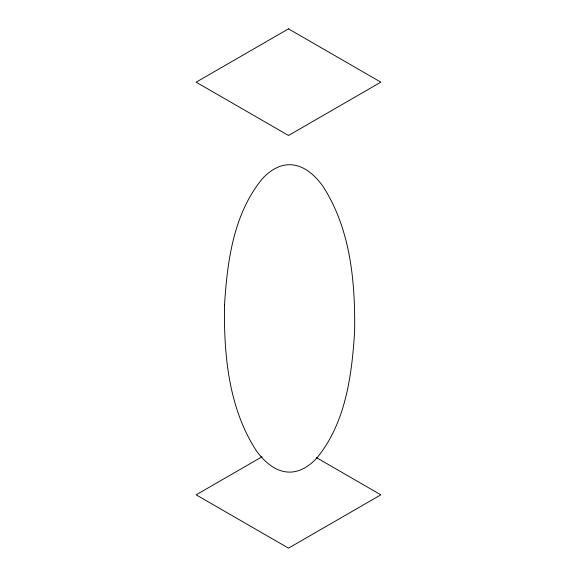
<?xml version="1.0" encoding="UTF-8"?>
<svg xmlns="http://www.w3.org/2000/svg" width="577" height="577" viewBox="0 0 577 577"><rect width="100%" height="100%" fill="white"/><g stroke="black" fill="none" stroke-linecap="round" stroke-linejoin="round"><path stroke-width="0.87" d="M262.117 456.746L196.151 494.828L288.5 548.15L380.849 494.828L316.441 457.64M224.525 305.024C223.732 355.028 228.629 408.566 256.772 451.38C264.244 461.34 274.623 471.193 287.714 472.044C299.218 472.945 309.77 465.985 317.09 457.705C345.666 422.775 351.869 375.432 354.603 331.811C355.403 281.807 350.506 228.268 322.363 185.455C314.891 175.487 304.512 165.642 291.421 164.784C279.917 163.89 269.358 170.85 262.037 179.13C233.469 214.06 227.259 261.403 224.525 305.024M288.5 28.85L196.151 82.172L288.5 135.487L380.849 82.172L288.5 28.85"/></g></svg>
